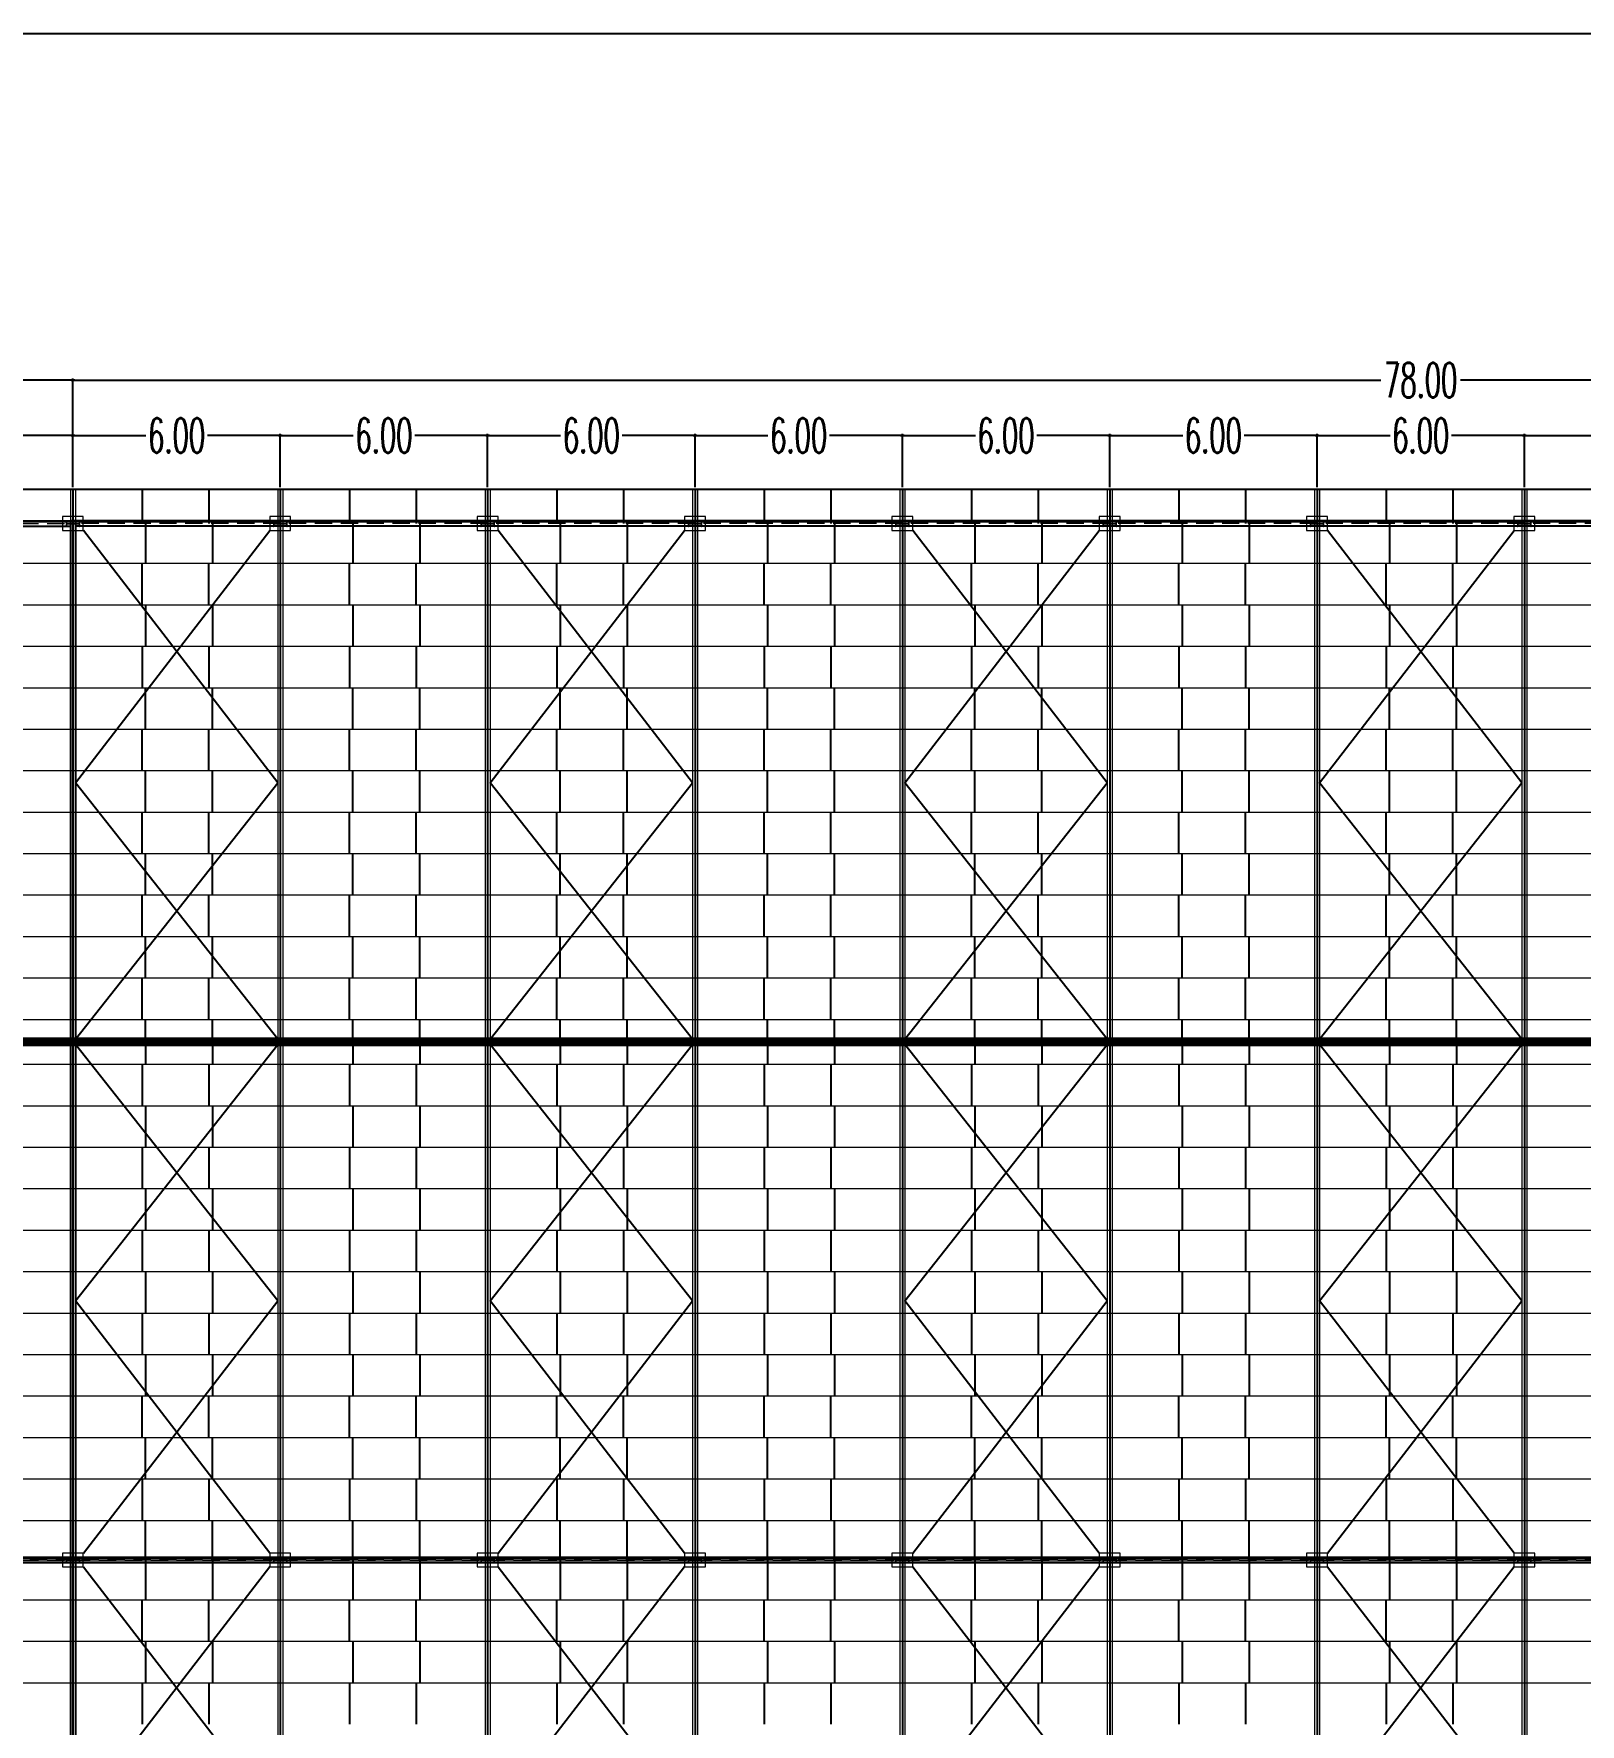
# Model space of a CAD drawing. Header units: millimetres. Extents: x 2175 to 3376, y 1504 to 1740.
# Drawn here: x 2788.46 to 2833.2, y 1632.25 to 1681.17 of the extents above; entities that cross this region are included whole.
import ezdxf

# ---------------------------------------------------------------- set-up
doc = ezdxf.new("R2010")
doc.units = ezdxf.units.MM
doc.linetypes.add('HIDDEN', pattern=[0.375, 0.25, -0.125])
for name, color, linetype in [('Atap', 3, 'Continuous'), ('GR', 7, 'Continuous'), ('KOP TEKS', 1, 'Continuous')]:
    doc.layers.add(name, color=color, linetype=linetype)
for name, color, linetype, lineweight in [('GRS-TIPIS', 253, 'Continuous', 9), ('HAT', 8, 'Continuous', 9), ('Pondasi', 6, 'Continuous', 9)]:
    doc.layers.add(name, color=color, linetype=linetype, lineweight=lineweight)
doc.styles.add('-DIM2', font='simplex.shx', dxfattribs={"width": 0.55})
doc.dimstyles.new('DENAH KANTOR', dxfattribs={"dimtxt": 1, "dimasz": 0.05, "dimexe": 0.05, "dimexo": 0.05, "dimgap": 0.05, "dimtad": 0, "dimtih": 1, "dimtoh": 1, "dimzin": 0, "dimdsep": 46, "dimtxsty": '-DIM2', "dimblk": 'ARCHTICK', "dimcen": 0.3, "dimdle": 0.05, "dimclrd": 1, "dimclre": 1, "dimclrt": 7, "dimadec": 0, "dimazin": 0, "dimtfac": 1, "dimtix": 1, "dimtofl": 0, "dimtmove": 0, "dimatfit": 3, "dimldrblk": 'ARCHTICK', "dimfxl": 1, "dimtolj": 1, "dimtzin": 0, "dimarcsym": 0})

# ---------------------------------------------------------------- blocks, each defined once
blk = doc.blocks.new('_ArchTick')
at = {"color": 0, "linetype": 'ByBlock', "const_width": 0.15}
blk.add_lwpolyline([(-0.5, -0.5), (0.5, 0.5)], dxfattribs=at)
blk = doc.blocks.new('*D1192')
at = {"layer": 'Defpoints', "color": 0, "linetype": 'Continuous', "transparency": 16777216}
for p in [(2789.59, 1671.146), (2753.59, 1669.546), (2789.59, 1669.546)]:
    blk.add_point(p, dxfattribs=at)
at = {"layer": 'GR', "color": 1, "linetype": 'Continuous', "lineweight": -2, "transparency": 16777216}
for p, q in [((2753.54, 1671.146), (2770.44, 1671.146)), ((2753.59, 1669.596), (2753.59, 1671.196)), ((2789.64, 1671.146), (2772.74, 1671.146)), ((2789.59, 1669.596), (2789.59, 1671.196))]:
    blk.add_line(p, q, dxfattribs=at)
at = {"layer": 'GR', "color": 1, "linetype": 'Continuous', "lineweight": -2, "transparency": 16777216, "xscale": 0.05, "yscale": 0.05, "zscale": 0.05, "rotation": 180}
blk.add_blockref('_ArchTick', (2753.59, 1671.146), dxfattribs=at)
at = {"layer": 'GR', "color": 1, "linetype": 'Continuous', "lineweight": -2, "transparency": 16777216, "xscale": 0.05, "yscale": 0.05, "zscale": 0.05}
blk.add_blockref('_ArchTick', (2789.59, 1671.146), dxfattribs=at)
at = {"layer": 'GR', "color": 7, "linetype": 'Continuous', "transparency": 16777216, "insert": (2771.59, 1671.146), "char_height": 1, "attachment_point": 5, "style": '-DIM2'}
blk.add_mtext('\\A1;36.00', dxfattribs=at)
blk = doc.blocks.new('*D1193')
at = {"layer": 'Defpoints', "color": 0, "linetype": 'Continuous', "transparency": 16777216}
for p in [(2867.59, 1671.146), (2789.59, 1669.546), (2867.59, 1669.546)]:
    blk.add_point(p, dxfattribs=at)
at = {"layer": 'GR', "color": 1, "linetype": 'Continuous', "lineweight": -2, "transparency": 16777216}
for p, q in [((2789.54, 1671.146), (2827.44, 1671.146)), ((2789.59, 1669.596), (2789.59, 1671.196)), ((2867.64, 1671.146), (2829.74, 1671.146)), ((2867.59, 1669.596), (2867.59, 1671.196))]:
    blk.add_line(p, q, dxfattribs=at)
at = {"layer": 'GR', "color": 1, "linetype": 'Continuous', "lineweight": -2, "transparency": 16777216, "xscale": 0.05, "yscale": 0.05, "zscale": 0.05, "rotation": 180}
blk.add_blockref('_ArchTick', (2789.59, 1671.146), dxfattribs=at)
at = {"layer": 'GR', "color": 1, "linetype": 'Continuous', "lineweight": -2, "transparency": 16777216, "xscale": 0.05, "yscale": 0.05, "zscale": 0.05}
blk.add_blockref('_ArchTick', (2867.59, 1671.146), dxfattribs=at)
at = {"layer": 'GR', "color": 7, "linetype": 'Continuous', "transparency": 16777216, "insert": (2828.59, 1671.146), "char_height": 1, "attachment_point": 5, "style": '-DIM2'}
blk.add_mtext('\\A1;78.00', dxfattribs=at)
blk = doc.blocks.new('WF300')
at = {"layer": 'Pondasi'}
for p, q in [((4219.418, -131.977), (4219.418, -132.102)), ((4219.418, -132.034), (4219.698, -132.034)), ((4219.418, -132.044), (4219.698, -132.044)), ((4219.558, -132.044), (4219.558, -132.034)), ((4219.698, -132.102), (4219.698, -131.977)), ((4219.408, -132.102), (4219.418, -132.102)), ((4219.698, -132.102), (4219.708, -132.102))]:
    blk.add_line(p, q, dxfattribs=at)
blk.add_lwpolyline([(4219.783, -132.189), (4219.783, -131.889), (4219.333, -131.889), (4219.333, -132.189)], close=True, dxfattribs=at)
for points in [[(4219.418, -131.977), (4219.408, -131.977), (4219.408, -132.102)], [(4219.708, -132.102), (4219.708, -131.977), (4219.698, -131.977)]]:
    blk.add_lwpolyline(points, dxfattribs=at)
blk = doc.blocks.new('*D1224')
at = {"layer": 'Defpoints', "color": 0, "linetype": 'Continuous', "transparency": 16777216}
for p in [(2795.59, 1669.546), (2795.59, 1667.996), (2801.59, 1667.996)]:
    blk.add_point(p, dxfattribs=at)
at = {"layer": 'GR', "color": 1, "linetype": 'Continuous', "lineweight": -2, "transparency": 16777216}
for p, q in [((2795.54, 1669.546), (2797.702, 1669.546)), ((2795.59, 1668.046), (2795.59, 1669.596)), ((2801.64, 1669.546), (2799.478, 1669.546)), ((2801.59, 1668.046), (2801.59, 1669.596))]:
    blk.add_line(p, q, dxfattribs=at)
at = {"layer": 'GR', "color": 1, "linetype": 'Continuous', "lineweight": -2, "transparency": 16777216, "xscale": 0.05, "yscale": 0.05, "zscale": 0.05, "rotation": 180}
blk.add_blockref('_ArchTick', (2795.59, 1669.546), dxfattribs=at)
at = {"layer": 'GR', "color": 1, "linetype": 'Continuous', "lineweight": -2, "transparency": 16777216, "xscale": 0.05, "yscale": 0.05, "zscale": 0.05}
blk.add_blockref('_ArchTick', (2801.59, 1669.546), dxfattribs=at)
at = {"layer": 'GR', "color": 7, "linetype": 'Continuous', "transparency": 16777216, "insert": (2798.59, 1669.546), "char_height": 1, "attachment_point": 5, "style": '-DIM2'}
blk.add_mtext('\\A1;6.00', dxfattribs=at)
blk = doc.blocks.new('*D1225')
at = {"layer": 'Defpoints', "color": 0, "linetype": 'Continuous', "transparency": 16777216}
for p in [(2795.59, 1669.546), (2789.59, 1667.996), (2795.59, 1667.996)]:
    blk.add_point(p, dxfattribs=at)
at = {"layer": 'GR', "color": 1, "linetype": 'Continuous', "lineweight": -2, "transparency": 16777216}
for p, q in [((2789.54, 1669.546), (2791.702, 1669.546)), ((2789.59, 1668.046), (2789.59, 1669.596)), ((2795.64, 1669.546), (2793.478, 1669.546)), ((2795.59, 1668.046), (2795.59, 1669.596))]:
    blk.add_line(p, q, dxfattribs=at)
at = {"layer": 'GR', "color": 1, "linetype": 'Continuous', "lineweight": -2, "transparency": 16777216, "xscale": 0.05, "yscale": 0.05, "zscale": 0.05, "rotation": 180}
blk.add_blockref('_ArchTick', (2789.59, 1669.546), dxfattribs=at)
at = {"layer": 'GR', "color": 1, "linetype": 'Continuous', "lineweight": -2, "transparency": 16777216, "xscale": 0.05, "yscale": 0.05, "zscale": 0.05}
blk.add_blockref('_ArchTick', (2795.59, 1669.546), dxfattribs=at)
at = {"layer": 'GR', "color": 7, "linetype": 'Continuous', "transparency": 16777216, "insert": (2792.59, 1669.546), "char_height": 1, "attachment_point": 5, "style": '-DIM2'}
blk.add_mtext('\\A1;6.00', dxfattribs=at)
blk = doc.blocks.new('*D1227')
at = {"layer": 'Defpoints', "color": 0, "linetype": 'Continuous', "transparency": 16777216}
for p in [(2783.59, 1669.546), (2783.59, 1667.996), (2789.59, 1667.996)]:
    blk.add_point(p, dxfattribs=at)
at = {"layer": 'GR', "color": 1, "linetype": 'Continuous', "lineweight": -2, "transparency": 16777216}
for p, q in [((2783.54, 1669.546), (2785.702, 1669.546)), ((2783.59, 1668.046), (2783.59, 1669.596)), ((2789.64, 1669.546), (2787.478, 1669.546)), ((2789.59, 1668.046), (2789.59, 1669.596))]:
    blk.add_line(p, q, dxfattribs=at)
at = {"layer": 'GR', "color": 1, "linetype": 'Continuous', "lineweight": -2, "transparency": 16777216, "xscale": 0.05, "yscale": 0.05, "zscale": 0.05, "rotation": 180}
blk.add_blockref('_ArchTick', (2783.59, 1669.546), dxfattribs=at)
at = {"layer": 'GR', "color": 1, "linetype": 'Continuous', "lineweight": -2, "transparency": 16777216, "xscale": 0.05, "yscale": 0.05, "zscale": 0.05}
blk.add_blockref('_ArchTick', (2789.59, 1669.546), dxfattribs=at)
at = {"layer": 'GR', "color": 7, "linetype": 'Continuous', "transparency": 16777216, "insert": (2786.59, 1669.546), "char_height": 1, "attachment_point": 5, "style": '-DIM2'}
blk.add_mtext('\\A1;6.00', dxfattribs=at)
blk = doc.blocks.new('*D1230')
at = {"layer": 'Defpoints', "color": 0, "linetype": 'Continuous', "transparency": 16777216}
for p in [(2831.59, 1669.546), (2825.59, 1667.996), (2831.59, 1667.996)]:
    blk.add_point(p, dxfattribs=at)
at = {"layer": 'GR', "color": 1, "linetype": 'Continuous', "lineweight": -2, "transparency": 16777216}
for p, q in [((2825.54, 1669.546), (2827.702, 1669.546)), ((2825.59, 1668.046), (2825.59, 1669.596)), ((2831.64, 1669.546), (2829.478, 1669.546)), ((2831.59, 1668.046), (2831.59, 1669.596))]:
    blk.add_line(p, q, dxfattribs=at)
at = {"layer": 'GR', "color": 1, "linetype": 'Continuous', "lineweight": -2, "transparency": 16777216, "xscale": 0.05, "yscale": 0.05, "zscale": 0.05, "rotation": 180}
blk.add_blockref('_ArchTick', (2825.59, 1669.546), dxfattribs=at)
at = {"layer": 'GR', "color": 1, "linetype": 'Continuous', "lineweight": -2, "transparency": 16777216, "xscale": 0.05, "yscale": 0.05, "zscale": 0.05}
blk.add_blockref('_ArchTick', (2831.59, 1669.546), dxfattribs=at)
at = {"layer": 'GR', "color": 7, "linetype": 'Continuous', "transparency": 16777216, "insert": (2828.59, 1669.546), "char_height": 1, "attachment_point": 5, "style": '-DIM2'}
blk.add_mtext('\\A1;6.00', dxfattribs=at)
blk = doc.blocks.new('*D1231')
at = {"layer": 'Defpoints', "color": 0, "linetype": 'Continuous', "transparency": 16777216}
for p in [(2831.59, 1669.546), (2831.59, 1667.996), (2837.59, 1667.996)]:
    blk.add_point(p, dxfattribs=at)
at = {"layer": 'GR', "color": 1, "linetype": 'Continuous', "lineweight": -2, "transparency": 16777216}
for p, q in [((2831.54, 1669.546), (2833.702, 1669.546)), ((2831.59, 1668.046), (2831.59, 1669.596)), ((2837.64, 1669.546), (2835.478, 1669.546)), ((2837.59, 1668.046), (2837.59, 1669.596))]:
    blk.add_line(p, q, dxfattribs=at)
at = {"layer": 'GR', "color": 1, "linetype": 'Continuous', "lineweight": -2, "transparency": 16777216, "xscale": 0.05, "yscale": 0.05, "zscale": 0.05, "rotation": 180}
blk.add_blockref('_ArchTick', (2831.59, 1669.546), dxfattribs=at)
at = {"layer": 'GR', "color": 1, "linetype": 'Continuous', "lineweight": -2, "transparency": 16777216, "xscale": 0.05, "yscale": 0.05, "zscale": 0.05}
blk.add_blockref('_ArchTick', (2837.59, 1669.546), dxfattribs=at)
at = {"layer": 'GR', "color": 7, "linetype": 'Continuous', "transparency": 16777216, "insert": (2834.59, 1669.546), "char_height": 1, "attachment_point": 5, "style": '-DIM2'}
blk.add_mtext('\\A1;6.00', dxfattribs=at)
blk = doc.blocks.new('*D1232')
at = {"layer": 'Defpoints', "color": 0, "linetype": 'Continuous', "transparency": 16777216}
for p in [(2807.59, 1669.546), (2801.59, 1667.996), (2807.59, 1667.996)]:
    blk.add_point(p, dxfattribs=at)
at = {"layer": 'GR', "color": 1, "linetype": 'Continuous', "lineweight": -2, "transparency": 16777216}
for p, q in [((2801.54, 1669.546), (2803.702, 1669.546)), ((2801.59, 1668.046), (2801.59, 1669.596)), ((2807.64, 1669.546), (2805.478, 1669.546)), ((2807.59, 1668.046), (2807.59, 1669.596))]:
    blk.add_line(p, q, dxfattribs=at)
at = {"layer": 'GR', "color": 1, "linetype": 'Continuous', "lineweight": -2, "transparency": 16777216, "xscale": 0.05, "yscale": 0.05, "zscale": 0.05, "rotation": 180}
blk.add_blockref('_ArchTick', (2801.59, 1669.546), dxfattribs=at)
at = {"layer": 'GR', "color": 1, "linetype": 'Continuous', "lineweight": -2, "transparency": 16777216, "xscale": 0.05, "yscale": 0.05, "zscale": 0.05}
blk.add_blockref('_ArchTick', (2807.59, 1669.546), dxfattribs=at)
at = {"layer": 'GR', "color": 7, "linetype": 'Continuous', "transparency": 16777216, "insert": (2804.59, 1669.546), "char_height": 1, "attachment_point": 5, "style": '-DIM2'}
blk.add_mtext('\\A1;6.00', dxfattribs=at)
blk = doc.blocks.new('*D1233')
at = {"layer": 'Defpoints', "color": 0, "linetype": 'Continuous', "transparency": 16777216}
for p in [(2807.59, 1669.546), (2807.59, 1667.996), (2813.59, 1667.996)]:
    blk.add_point(p, dxfattribs=at)
at = {"layer": 'GR', "color": 1, "linetype": 'Continuous', "lineweight": -2, "transparency": 16777216}
for p, q in [((2807.54, 1669.546), (2809.702, 1669.546)), ((2807.59, 1668.046), (2807.59, 1669.596)), ((2813.64, 1669.546), (2811.478, 1669.546)), ((2813.59, 1668.046), (2813.59, 1669.596))]:
    blk.add_line(p, q, dxfattribs=at)
at = {"layer": 'GR', "color": 1, "linetype": 'Continuous', "lineweight": -2, "transparency": 16777216, "xscale": 0.05, "yscale": 0.05, "zscale": 0.05, "rotation": 180}
blk.add_blockref('_ArchTick', (2807.59, 1669.546), dxfattribs=at)
at = {"layer": 'GR', "color": 1, "linetype": 'Continuous', "lineweight": -2, "transparency": 16777216, "xscale": 0.05, "yscale": 0.05, "zscale": 0.05}
blk.add_blockref('_ArchTick', (2813.59, 1669.546), dxfattribs=at)
at = {"layer": 'GR', "color": 7, "linetype": 'Continuous', "transparency": 16777216, "insert": (2810.59, 1669.546), "char_height": 1, "attachment_point": 5, "style": '-DIM2'}
blk.add_mtext('\\A1;6.00', dxfattribs=at)
blk = doc.blocks.new('*D1234')
at = {"layer": 'Defpoints', "color": 0, "linetype": 'Continuous', "transparency": 16777216}
for p in [(2819.59, 1669.546), (2819.59, 1667.996), (2825.59, 1667.996)]:
    blk.add_point(p, dxfattribs=at)
at = {"layer": 'GR', "color": 1, "linetype": 'Continuous', "lineweight": -2, "transparency": 16777216}
for p, q in [((2819.54, 1669.546), (2821.702, 1669.546)), ((2819.59, 1668.046), (2819.59, 1669.596)), ((2825.64, 1669.546), (2823.478, 1669.546)), ((2825.59, 1668.046), (2825.59, 1669.596))]:
    blk.add_line(p, q, dxfattribs=at)
at = {"layer": 'GR', "color": 1, "linetype": 'Continuous', "lineweight": -2, "transparency": 16777216, "xscale": 0.05, "yscale": 0.05, "zscale": 0.05, "rotation": 180}
blk.add_blockref('_ArchTick', (2819.59, 1669.546), dxfattribs=at)
at = {"layer": 'GR', "color": 1, "linetype": 'Continuous', "lineweight": -2, "transparency": 16777216, "xscale": 0.05, "yscale": 0.05, "zscale": 0.05}
blk.add_blockref('_ArchTick', (2825.59, 1669.546), dxfattribs=at)
at = {"layer": 'GR', "color": 7, "linetype": 'Continuous', "transparency": 16777216, "insert": (2822.59, 1669.546), "char_height": 1, "attachment_point": 5, "style": '-DIM2'}
blk.add_mtext('\\A1;6.00', dxfattribs=at)
blk = doc.blocks.new('*D1235')
at = {"layer": 'Defpoints', "color": 0, "linetype": 'Continuous', "transparency": 16777216}
for p in [(2819.59, 1669.546), (2813.59, 1667.996), (2819.59, 1667.996)]:
    blk.add_point(p, dxfattribs=at)
at = {"layer": 'GR', "color": 1, "linetype": 'Continuous', "lineweight": -2, "transparency": 16777216}
for p, q in [((2813.54, 1669.546), (2815.702, 1669.546)), ((2813.59, 1668.046), (2813.59, 1669.596)), ((2819.64, 1669.546), (2817.478, 1669.546)), ((2819.59, 1668.046), (2819.59, 1669.596))]:
    blk.add_line(p, q, dxfattribs=at)
at = {"layer": 'GR', "color": 1, "linetype": 'Continuous', "lineweight": -2, "transparency": 16777216, "xscale": 0.05, "yscale": 0.05, "zscale": 0.05, "rotation": 180}
blk.add_blockref('_ArchTick', (2813.59, 1669.546), dxfattribs=at)
at = {"layer": 'GR', "color": 1, "linetype": 'Continuous', "lineweight": -2, "transparency": 16777216, "xscale": 0.05, "yscale": 0.05, "zscale": 0.05}
blk.add_blockref('_ArchTick', (2819.59, 1669.546), dxfattribs=at)
at = {"layer": 'GR', "color": 7, "linetype": 'Continuous', "transparency": 16777216, "insert": (2816.59, 1669.546), "char_height": 1, "attachment_point": 5, "style": '-DIM2'}
blk.add_mtext('\\A1;6.00', dxfattribs=at)

msp = doc.modelspace()

# ---------------------------------------------------------------- linework, layer by layer
at = {"color": 1}
for p, q in [((2789.59, 1667.996), (2789.59, 1605.996)), ((2791.59, 1667.996), (2791.59, 1666.996)), ((2793.523, 1667.996), (2793.523, 1666.996)), ((2795.59, 1667.996), (2795.59, 1605.996)), ((2797.59, 1667.996), (2797.59, 1666.996)), ((2799.523, 1667.996), (2799.523, 1666.996)), ((2801.59, 1667.996), (2801.59, 1605.996)), ((2803.59, 1667.996), (2803.59, 1666.996)), ((2805.523, 1667.996), (2805.523, 1666.996)), ((2807.59, 1667.996), (2807.59, 1605.996)), ((2809.59, 1667.996), (2809.59, 1666.996)), ((2811.523, 1667.996), (2811.523, 1666.996)), ((2813.59, 1667.996), (2813.59, 1605.996)), ((2815.59, 1667.996), (2815.59, 1666.996)), ((2817.523, 1667.996), (2817.523, 1666.996)), ((2819.59, 1667.996), (2819.59, 1605.996)), ((2821.59, 1667.996), (2821.59, 1666.996)), ((2823.523, 1667.996), (2823.523, 1666.996)), ((2825.59, 1667.996), (2825.59, 1605.996)), ((2827.59, 1667.996), (2827.59, 1666.996)), ((2829.523, 1667.996), (2829.523, 1666.996)), ((2831.59, 1667.996), (2831.59, 1605.996)), ((2791.69, 1666.996), (2791.69, 1665.846)), ((2793.623, 1666.996), (2793.623, 1665.846)), ((2797.69, 1666.996), (2797.69, 1665.846)), ((2799.623, 1666.996), (2799.623, 1665.846)), ((2803.69, 1666.996), (2803.69, 1665.846)), ((2805.623, 1666.996), (2805.623, 1665.846)), ((2809.69, 1666.996), (2809.69, 1665.846)), ((2811.623, 1666.996), (2811.623, 1665.846)), ((2815.69, 1666.996), (2815.69, 1665.846)), ((2817.623, 1666.996), (2817.623, 1665.846)), ((2821.69, 1666.996), (2821.69, 1665.846)), ((2823.623, 1666.996), (2823.623, 1665.846)), ((2827.69, 1666.996), (2827.69, 1665.846)), ((2829.623, 1666.996), (2829.623, 1665.846)), ((2791.59, 1664.646), (2791.59, 1665.846)), ((2793.523, 1664.646), (2793.523, 1665.846)), ((2797.59, 1664.646), (2797.59, 1665.846)), ((2799.523, 1664.646), (2799.523, 1665.846)), ((2803.59, 1664.646), (2803.59, 1665.846)), ((2805.523, 1664.646), (2805.523, 1665.846)), ((2809.59, 1664.646), (2809.59, 1665.846)), ((2811.523, 1664.646), (2811.523, 1665.846)), ((2815.59, 1664.646), (2815.59, 1665.846)), ((2817.523, 1664.646), (2817.523, 1665.846)), ((2821.59, 1664.646), (2821.59, 1665.846)), ((2823.523, 1664.646), (2823.523, 1665.846)), ((2827.59, 1664.646), (2827.59, 1665.846)), ((2829.523, 1664.646), (2829.523, 1665.846)), ((2791.69, 1664.646), (2791.69, 1663.446)), ((2793.623, 1664.646), (2793.623, 1663.446)), ((2797.69, 1664.646), (2797.69, 1663.446)), ((2799.623, 1664.646), (2799.623, 1663.446)), ((2803.69, 1664.646), (2803.69, 1663.446)), ((2805.623, 1664.646), (2805.623, 1663.446)), ((2809.69, 1664.646), (2809.69, 1663.446)), ((2811.623, 1664.646), (2811.623, 1663.446)), ((2815.69, 1664.646), (2815.69, 1663.446)), ((2817.623, 1664.646), (2817.623, 1663.446)), ((2821.69, 1664.646), (2821.69, 1663.446)), ((2823.623, 1664.646), (2823.623, 1663.446)), ((2827.69, 1664.646), (2827.69, 1663.446)), ((2829.623, 1664.646), (2829.623, 1663.446)), ((2791.59, 1663.446), (2791.59, 1662.246)), ((2793.523, 1663.446), (2793.523, 1662.246)), ((2797.59, 1663.446), (2797.59, 1662.246)), ((2799.523, 1663.446), (2799.523, 1662.246)), ((2803.59, 1663.446), (2803.59, 1662.246)), ((2805.523, 1663.446), (2805.523, 1662.246)), ((2809.59, 1663.446), (2809.59, 1662.246)), ((2811.523, 1663.446), (2811.523, 1662.246)), ((2815.59, 1663.446), (2815.59, 1662.246)), ((2817.523, 1663.446), (2817.523, 1662.246)), ((2821.59, 1663.446), (2821.59, 1662.246)), ((2823.523, 1663.446), (2823.523, 1662.246)), ((2827.59, 1663.446), (2827.59, 1662.246)), ((2829.523, 1663.446), (2829.523, 1662.246)), ((2791.69, 1661.046), (2791.69, 1662.246)), ((2793.623, 1661.046), (2793.623, 1662.246)), ((2797.69, 1661.046), (2797.69, 1662.246)), ((2799.623, 1661.046), (2799.623, 1662.246)), ((2803.69, 1661.046), (2803.69, 1662.246)), ((2805.623, 1661.046), (2805.623, 1662.246)), ((2809.69, 1661.046), (2809.69, 1662.246)), ((2811.623, 1661.046), (2811.623, 1662.246)), ((2815.69, 1661.046), (2815.69, 1662.246)), ((2817.623, 1661.046), (2817.623, 1662.246)), ((2821.69, 1661.046), (2821.69, 1662.246)), ((2823.623, 1661.046), (2823.623, 1662.246)), ((2827.69, 1661.046), (2827.69, 1662.246)), ((2829.623, 1661.046), (2829.623, 1662.246)), ((2791.59, 1659.846), (2791.59, 1661.046)), ((2793.523, 1659.846), (2793.523, 1661.046)), ((2797.59, 1659.846), (2797.59, 1661.046)), ((2799.523, 1659.846), (2799.523, 1661.046)), ((2803.59, 1659.846), (2803.59, 1661.046)), ((2805.523, 1659.846), (2805.523, 1661.046)), ((2809.59, 1659.846), (2809.59, 1661.046)), ((2811.523, 1659.846), (2811.523, 1661.046)), ((2815.59, 1659.846), (2815.59, 1661.046)), ((2817.523, 1659.846), (2817.523, 1661.046)), ((2821.59, 1659.846), (2821.59, 1661.046)), ((2823.523, 1659.846), (2823.523, 1661.046)), ((2827.59, 1659.846), (2827.59, 1661.046)), ((2829.523, 1659.846), (2829.523, 1661.046)), ((2791.69, 1658.646), (2791.69, 1659.846)), ((2793.623, 1658.646), (2793.623, 1659.846)), ((2797.69, 1658.646), (2797.69, 1659.846)), ((2799.623, 1658.646), (2799.623, 1659.846)), ((2803.69, 1658.646), (2803.69, 1659.846)), ((2805.623, 1658.646), (2805.623, 1659.846)), ((2809.69, 1658.646), (2809.69, 1659.846)), ((2811.623, 1658.646), (2811.623, 1659.846)), ((2815.69, 1658.646), (2815.69, 1659.846)), ((2817.623, 1658.646), (2817.623, 1659.846)), ((2821.69, 1658.646), (2821.69, 1659.846)), ((2823.623, 1658.646), (2823.623, 1659.846)), ((2827.69, 1658.646), (2827.69, 1659.846)), ((2829.623, 1658.646), (2829.623, 1659.846)), ((2791.59, 1657.446), (2791.59, 1658.646)), ((2793.523, 1657.446), (2793.523, 1658.646)), ((2797.59, 1657.446), (2797.59, 1658.646)), ((2799.523, 1657.446), (2799.523, 1658.646)), ((2803.59, 1657.446), (2803.59, 1658.646)), ((2805.523, 1657.446), (2805.523, 1658.646)), ((2809.59, 1657.446), (2809.59, 1658.646)), ((2811.523, 1657.446), (2811.523, 1658.646)), ((2815.59, 1657.446), (2815.59, 1658.646)), ((2817.523, 1657.446), (2817.523, 1658.646)), ((2821.59, 1657.446), (2821.59, 1658.646)), ((2823.523, 1657.446), (2823.523, 1658.646)), ((2827.59, 1657.446), (2827.59, 1658.646)), ((2829.523, 1657.446), (2829.523, 1658.646)), ((2791.69, 1656.246), (2791.69, 1657.446)), ((2793.623, 1656.246), (2793.623, 1657.446)), ((2797.69, 1656.246), (2797.69, 1657.446)), ((2799.623, 1656.246), (2799.623, 1657.446)), ((2803.69, 1656.246), (2803.69, 1657.446)), ((2805.623, 1656.246), (2805.623, 1657.446)), ((2809.69, 1656.246), (2809.69, 1657.446)), ((2811.623, 1656.246), (2811.623, 1657.446)), ((2815.69, 1656.246), (2815.69, 1657.446)), ((2817.623, 1656.246), (2817.623, 1657.446)), ((2821.69, 1656.246), (2821.69, 1657.446)), ((2823.623, 1656.246), (2823.623, 1657.446)), ((2827.69, 1656.246), (2827.69, 1657.446)), ((2829.623, 1656.246), (2829.623, 1657.446)), ((2791.59, 1655.046), (2791.59, 1656.246)), ((2793.523, 1655.046), (2793.523, 1656.246)), ((2797.59, 1655.046), (2797.59, 1656.246)), ((2799.523, 1655.046), (2799.523, 1656.246)), ((2803.59, 1655.046), (2803.59, 1656.246)), ((2805.523, 1655.046), (2805.523, 1656.246)), ((2809.59, 1655.046), (2809.59, 1656.246)), ((2811.523, 1655.046), (2811.523, 1656.246)), ((2815.59, 1655.046), (2815.59, 1656.246)), ((2817.523, 1655.046), (2817.523, 1656.246)), ((2821.59, 1655.046), (2821.59, 1656.246)), ((2823.523, 1655.046), (2823.523, 1656.246)), ((2827.59, 1655.046), (2827.59, 1656.246)), ((2829.523, 1655.046), (2829.523, 1656.246)), ((2791.69, 1653.846), (2791.69, 1655.046)), ((2793.623, 1653.846), (2793.623, 1655.046)), ((2797.69, 1653.846), (2797.69, 1655.046)), ((2799.623, 1653.846), (2799.623, 1655.046)), ((2803.69, 1653.846), (2803.69, 1655.046)), ((2805.623, 1653.846), (2805.623, 1655.046)), ((2809.69, 1653.846), (2809.69, 1655.046)), ((2811.623, 1653.846), (2811.623, 1655.046)), ((2815.69, 1653.846), (2815.69, 1655.046)), ((2817.623, 1653.846), (2817.623, 1655.046)), ((2821.69, 1653.846), (2821.69, 1655.046)), ((2823.623, 1653.846), (2823.623, 1655.046)), ((2827.69, 1653.846), (2827.69, 1655.046)), ((2829.623, 1653.846), (2829.623, 1655.046)), ((2791.59, 1652.646), (2791.59, 1653.846)), ((2793.523, 1652.646), (2793.523, 1653.846)), ((2797.59, 1652.646), (2797.59, 1653.846)), ((2799.523, 1652.646), (2799.523, 1653.846)), ((2803.59, 1652.646), (2803.59, 1653.846)), ((2805.523, 1652.646), (2805.523, 1653.846)), ((2809.59, 1652.646), (2809.59, 1653.846)), ((2811.523, 1652.646), (2811.523, 1653.846)), ((2815.59, 1652.646), (2815.59, 1653.846)), ((2817.523, 1652.646), (2817.523, 1653.846)), ((2821.59, 1652.646), (2821.59, 1653.846)), ((2823.523, 1652.646), (2823.523, 1653.846)), ((2827.59, 1652.646), (2827.59, 1653.846)), ((2829.523, 1652.646), (2829.523, 1653.846)), ((2791.69, 1651.996), (2791.69, 1652.646)), ((2793.623, 1651.996), (2793.623, 1652.646)), ((2797.69, 1651.996), (2797.69, 1652.646)), ((2799.623, 1651.996), (2799.623, 1652.646)), ((2803.69, 1651.996), (2803.69, 1652.646)), ((2805.623, 1651.996), (2805.623, 1652.646)), ((2809.69, 1651.996), (2809.69, 1652.646)), ((2811.623, 1651.996), (2811.623, 1652.646)), ((2815.69, 1651.996), (2815.69, 1652.646)), ((2817.623, 1651.996), (2817.623, 1652.646)), ((2821.69, 1651.996), (2821.69, 1652.646)), ((2823.623, 1651.996), (2823.623, 1652.646)), ((2827.69, 1651.996), (2827.69, 1652.646)), ((2829.623, 1651.996), (2829.623, 1652.646)), ((2752.59, 1651.996), (2868.59, 1651.996)), ((2791.69, 1651.996), (2791.69, 1651.346)), ((2793.623, 1651.996), (2793.623, 1651.346)), ((2797.69, 1651.996), (2797.69, 1651.346)), ((2799.623, 1651.996), (2799.623, 1651.346)), ((2803.69, 1651.996), (2803.69, 1651.346)), ((2805.623, 1651.996), (2805.623, 1651.346)), ((2809.69, 1651.996), (2809.69, 1651.346)), ((2811.623, 1651.996), (2811.623, 1651.346)), ((2815.69, 1651.996), (2815.69, 1651.346)), ((2817.623, 1651.996), (2817.623, 1651.346)), ((2821.69, 1651.996), (2821.69, 1651.346)), ((2823.623, 1651.996), (2823.623, 1651.346)), ((2827.69, 1651.996), (2827.69, 1651.346)), ((2829.623, 1651.996), (2829.623, 1651.346)), ((2791.59, 1651.346), (2791.59, 1650.146)), ((2793.523, 1651.346), (2793.523, 1650.146)), ((2797.59, 1651.346), (2797.59, 1650.146)), ((2799.523, 1651.346), (2799.523, 1650.146)), ((2803.59, 1651.346), (2803.59, 1650.146)), ((2805.523, 1651.346), (2805.523, 1650.146)), ((2809.59, 1651.346), (2809.59, 1650.146)), ((2811.523, 1651.346), (2811.523, 1650.146)), ((2815.59, 1651.346), (2815.59, 1650.146)), ((2817.523, 1651.346), (2817.523, 1650.146)), ((2821.59, 1651.346), (2821.59, 1650.146)), ((2823.523, 1651.346), (2823.523, 1650.146)), ((2827.59, 1651.346), (2827.59, 1650.146)), ((2829.523, 1651.346), (2829.523, 1650.146)), ((2791.69, 1650.146), (2791.69, 1648.946)), ((2793.623, 1650.146), (2793.623, 1648.946)), ((2797.69, 1650.146), (2797.69, 1648.946)), ((2799.623, 1650.146), (2799.623, 1648.946)), ((2803.69, 1650.146), (2803.69, 1648.946)), ((2805.623, 1650.146), (2805.623, 1648.946)), ((2809.69, 1650.146), (2809.69, 1648.946)), ((2811.623, 1650.146), (2811.623, 1648.946)), ((2815.69, 1650.146), (2815.69, 1648.946)), ((2817.623, 1650.146), (2817.623, 1648.946)), ((2821.69, 1650.146), (2821.69, 1648.946)), ((2823.623, 1650.146), (2823.623, 1648.946)), ((2827.69, 1650.146), (2827.69, 1648.946)), ((2829.623, 1650.146), (2829.623, 1648.946)), ((2791.59, 1648.946), (2791.59, 1647.746)), ((2793.523, 1648.946), (2793.523, 1647.746)), ((2797.59, 1648.946), (2797.59, 1647.746)), ((2799.523, 1648.946), (2799.523, 1647.746)), ((2803.59, 1648.946), (2803.59, 1647.746)), ((2805.523, 1648.946), (2805.523, 1647.746)), ((2809.59, 1648.946), (2809.59, 1647.746)), ((2811.523, 1648.946), (2811.523, 1647.746)), ((2815.59, 1648.946), (2815.59, 1647.746)), ((2817.523, 1648.946), (2817.523, 1647.746)), ((2821.59, 1648.946), (2821.59, 1647.746)), ((2823.523, 1648.946), (2823.523, 1647.746)), ((2827.59, 1648.946), (2827.59, 1647.746)), ((2829.523, 1648.946), (2829.523, 1647.746)), ((2791.69, 1647.746), (2791.69, 1646.546)), ((2793.623, 1647.746), (2793.623, 1646.546)), ((2797.69, 1647.746), (2797.69, 1646.546)), ((2799.623, 1647.746), (2799.623, 1646.546)), ((2803.69, 1647.746), (2803.69, 1646.546)), ((2805.623, 1647.746), (2805.623, 1646.546)), ((2809.69, 1647.746), (2809.69, 1646.546)), ((2811.623, 1647.746), (2811.623, 1646.546)), ((2815.69, 1647.746), (2815.69, 1646.546)), ((2817.623, 1647.746), (2817.623, 1646.546)), ((2821.69, 1647.746), (2821.69, 1646.546)), ((2823.623, 1647.746), (2823.623, 1646.546)), ((2827.69, 1647.746), (2827.69, 1646.546)), ((2829.623, 1647.746), (2829.623, 1646.546)), ((2791.59, 1646.546), (2791.59, 1645.346)), ((2793.523, 1646.546), (2793.523, 1645.346)), ((2797.59, 1646.546), (2797.59, 1645.346)), ((2799.523, 1646.546), (2799.523, 1645.346)), ((2803.59, 1646.546), (2803.59, 1645.346)), ((2805.523, 1646.546), (2805.523, 1645.346)), ((2809.59, 1646.546), (2809.59, 1645.346)), ((2811.523, 1646.546), (2811.523, 1645.346)), ((2815.59, 1646.546), (2815.59, 1645.346)), ((2817.523, 1646.546), (2817.523, 1645.346)), ((2821.59, 1646.546), (2821.59, 1645.346)), ((2823.523, 1646.546), (2823.523, 1645.346)), ((2827.59, 1646.546), (2827.59, 1645.346)), ((2829.523, 1646.546), (2829.523, 1645.346)), ((2791.69, 1645.346), (2791.69, 1644.146)), ((2793.623, 1645.346), (2793.623, 1644.146)), ((2797.69, 1645.346), (2797.69, 1644.146)), ((2799.623, 1645.346), (2799.623, 1644.146)), ((2803.69, 1645.346), (2803.69, 1644.146)), ((2805.623, 1645.346), (2805.623, 1644.146)), ((2809.69, 1645.346), (2809.69, 1644.146)), ((2811.623, 1645.346), (2811.623, 1644.146)), ((2815.69, 1645.346), (2815.69, 1644.146)), ((2817.623, 1645.346), (2817.623, 1644.146)), ((2821.69, 1645.346), (2821.69, 1644.146)), ((2823.623, 1645.346), (2823.623, 1644.146)), ((2827.69, 1645.346), (2827.69, 1644.146)), ((2829.623, 1645.346), (2829.623, 1644.146)), ((2791.59, 1644.146), (2791.59, 1642.946)), ((2793.523, 1644.146), (2793.523, 1642.946)), ((2797.59, 1644.146), (2797.59, 1642.946)), ((2799.523, 1644.146), (2799.523, 1642.946)), ((2803.59, 1644.146), (2803.59, 1642.946)), ((2805.523, 1644.146), (2805.523, 1642.946)), ((2809.59, 1644.146), (2809.59, 1642.946)), ((2811.523, 1644.146), (2811.523, 1642.946)), ((2815.59, 1644.146), (2815.59, 1642.946)), ((2817.523, 1644.146), (2817.523, 1642.946)), ((2821.59, 1644.146), (2821.59, 1642.946)), ((2823.523, 1644.146), (2823.523, 1642.946)), ((2827.59, 1644.146), (2827.59, 1642.946)), ((2829.523, 1644.146), (2829.523, 1642.946)), ((2791.69, 1642.946), (2791.69, 1641.746)), ((2793.623, 1642.946), (2793.623, 1641.746)), ((2797.69, 1642.946), (2797.69, 1641.746)), ((2799.623, 1642.946), (2799.623, 1641.746)), ((2803.69, 1642.946), (2803.69, 1641.746)), ((2805.623, 1642.946), (2805.623, 1641.746)), ((2809.69, 1642.946), (2809.69, 1641.746)), ((2811.623, 1642.946), (2811.623, 1641.746)), ((2815.69, 1642.946), (2815.69, 1641.746)), ((2817.623, 1642.946), (2817.623, 1641.746)), ((2821.69, 1642.946), (2821.69, 1641.746)), ((2823.623, 1642.946), (2823.623, 1641.746)), ((2827.69, 1642.946), (2827.69, 1641.746)), ((2829.623, 1642.946), (2829.623, 1641.746)), ((2791.59, 1640.546), (2791.59, 1641.746)), ((2793.523, 1640.546), (2793.523, 1641.746)), ((2797.59, 1640.546), (2797.59, 1641.746)), ((2799.523, 1640.546), (2799.523, 1641.746)), ((2803.59, 1640.546), (2803.59, 1641.746)), ((2805.523, 1640.546), (2805.523, 1641.746)), ((2809.59, 1640.546), (2809.59, 1641.746)), ((2811.523, 1640.546), (2811.523, 1641.746)), ((2815.59, 1640.546), (2815.59, 1641.746)), ((2817.523, 1640.546), (2817.523, 1641.746)), ((2821.59, 1640.546), (2821.59, 1641.746)), ((2823.523, 1640.546), (2823.523, 1641.746)), ((2827.59, 1640.546), (2827.59, 1641.746)), ((2829.523, 1640.546), (2829.523, 1641.746)), ((2791.69, 1639.346), (2791.69, 1640.546)), ((2793.623, 1639.346), (2793.623, 1640.546)), ((2797.69, 1639.346), (2797.69, 1640.546)), ((2799.623, 1639.346), (2799.623, 1640.546)), ((2803.69, 1639.346), (2803.69, 1640.546)), ((2805.623, 1639.346), (2805.623, 1640.546)), ((2809.69, 1639.346), (2809.69, 1640.546)), ((2811.623, 1639.346), (2811.623, 1640.546)), ((2815.69, 1639.346), (2815.69, 1640.546)), ((2817.623, 1639.346), (2817.623, 1640.546)), ((2821.69, 1639.346), (2821.69, 1640.546)), ((2823.623, 1639.346), (2823.623, 1640.546)), ((2827.69, 1639.346), (2827.69, 1640.546)), ((2829.623, 1639.346), (2829.623, 1640.546)), ((2791.59, 1639.346), (2791.59, 1638.146)), ((2793.523, 1639.346), (2793.523, 1638.146)), ((2797.59, 1639.346), (2797.59, 1638.146)), ((2799.523, 1639.346), (2799.523, 1638.146)), ((2803.59, 1639.346), (2803.59, 1638.146)), ((2805.523, 1639.346), (2805.523, 1638.146)), ((2809.59, 1639.346), (2809.59, 1638.146)), ((2811.523, 1639.346), (2811.523, 1638.146)), ((2815.59, 1639.346), (2815.59, 1638.146)), ((2817.523, 1639.346), (2817.523, 1638.146)), ((2821.59, 1639.346), (2821.59, 1638.146)), ((2823.523, 1639.346), (2823.523, 1638.146)), ((2827.59, 1639.346), (2827.59, 1638.146)), ((2829.523, 1639.346), (2829.523, 1638.146)), ((2791.69, 1636.996), (2791.69, 1638.146)), ((2793.623, 1636.996), (2793.623, 1638.146)), ((2797.69, 1636.996), (2797.69, 1638.146)), ((2799.623, 1636.996), (2799.623, 1638.146)), ((2803.69, 1636.996), (2803.69, 1638.146)), ((2805.623, 1636.996), (2805.623, 1638.146)), ((2809.69, 1636.996), (2809.69, 1638.146)), ((2811.623, 1636.996), (2811.623, 1638.146)), ((2815.69, 1636.996), (2815.69, 1638.146)), ((2817.623, 1636.996), (2817.623, 1638.146)), ((2821.69, 1636.996), (2821.69, 1638.146)), ((2823.623, 1636.996), (2823.623, 1638.146)), ((2827.69, 1636.996), (2827.69, 1638.146)), ((2829.623, 1636.996), (2829.623, 1638.146)), ((2791.69, 1636.996), (2791.69, 1635.846)), ((2793.623, 1636.996), (2793.623, 1635.846)), ((2797.69, 1636.996), (2797.69, 1635.846)), ((2799.623, 1636.996), (2799.623, 1635.846)), ((2803.69, 1636.996), (2803.69, 1635.846)), ((2805.623, 1636.996), (2805.623, 1635.846)), ((2809.69, 1636.996), (2809.69, 1635.846)), ((2811.623, 1636.996), (2811.623, 1635.846)), ((2815.69, 1636.996), (2815.69, 1635.846)), ((2817.623, 1636.996), (2817.623, 1635.846)), ((2821.69, 1636.996), (2821.69, 1635.846)), ((2823.623, 1636.996), (2823.623, 1635.846)), ((2827.69, 1636.996), (2827.69, 1635.846)), ((2829.623, 1636.996), (2829.623, 1635.846)), ((2791.59, 1634.646), (2791.59, 1635.846)), ((2793.523, 1634.646), (2793.523, 1635.846)), ((2797.59, 1634.646), (2797.59, 1635.846)), ((2799.523, 1634.646), (2799.523, 1635.846)), ((2803.59, 1634.646), (2803.59, 1635.846)), ((2805.523, 1634.646), (2805.523, 1635.846)), ((2809.59, 1634.646), (2809.59, 1635.846)), ((2811.523, 1634.646), (2811.523, 1635.846)), ((2815.59, 1634.646), (2815.59, 1635.846)), ((2817.523, 1634.646), (2817.523, 1635.846)), ((2821.59, 1634.646), (2821.59, 1635.846)), ((2823.523, 1634.646), (2823.523, 1635.846)), ((2827.59, 1634.646), (2827.59, 1635.846)), ((2829.523, 1634.646), (2829.523, 1635.846)), ((2791.69, 1634.646), (2791.69, 1633.446)), ((2793.623, 1634.646), (2793.623, 1633.446)), ((2797.69, 1634.646), (2797.69, 1633.446)), ((2799.623, 1634.646), (2799.623, 1633.446)), ((2803.69, 1634.646), (2803.69, 1633.446)), ((2805.623, 1634.646), (2805.623, 1633.446)), ((2809.69, 1634.646), (2809.69, 1633.446)), ((2811.623, 1634.646), (2811.623, 1633.446)), ((2815.69, 1634.646), (2815.69, 1633.446)), ((2817.623, 1634.646), (2817.623, 1633.446)), ((2821.69, 1634.646), (2821.69, 1633.446)), ((2823.623, 1634.646), (2823.623, 1633.446)), ((2827.69, 1634.646), (2827.69, 1633.446)), ((2829.623, 1634.646), (2829.623, 1633.446)), ((2791.59, 1633.446), (2791.59, 1632.246)), ((2793.523, 1633.446), (2793.523, 1632.246)), ((2797.59, 1633.446), (2797.59, 1632.246)), ((2799.523, 1633.446), (2799.523, 1632.246)), ((2803.59, 1633.446), (2803.59, 1632.246)), ((2805.523, 1633.446), (2805.523, 1632.246)), ((2809.59, 1633.446), (2809.59, 1632.246)), ((2811.523, 1633.446), (2811.523, 1632.246)), ((2815.59, 1633.446), (2815.59, 1632.246)), ((2817.523, 1633.446), (2817.523, 1632.246)), ((2821.59, 1633.446), (2821.59, 1632.246)), ((2823.523, 1633.446), (2823.523, 1632.246)), ((2827.59, 1633.446), (2827.59, 1632.246)), ((2829.523, 1633.446), (2829.523, 1632.246))]:
    msp.add_line(p, q, dxfattribs=at)
at = {"layer": 'Atap'}
for points in [[(2752.59, 1636.996), (2752.59, 1667.996), (2868.59, 1667.996), (2868.59, 1637.996), (2874.59, 1637.996), (2874.59, 1605.996), (2752.59, 1605.996), (2752.59, 1636.996)], [(2789.89, 1637.196), (2795.515, 1644.496), (2789.665, 1651.921), (2789.665, 1652.071), (2795.515, 1659.496), (2789.89, 1666.796)], [(2795.29, 1637.196), (2789.665, 1644.496), (2795.515, 1651.921), (2795.515, 1652.071), (2789.665, 1659.496), (2795.29, 1666.796)], [(2801.89, 1637.196), (2807.515, 1644.496), (2801.665, 1651.921), (2801.665, 1652.071), (2807.515, 1659.496), (2801.89, 1666.796)], [(2807.29, 1637.196), (2801.665, 1644.496), (2807.515, 1651.921), (2807.515, 1652.071), (2801.665, 1659.496), (2807.29, 1666.796)], [(2813.89, 1637.196), (2819.515, 1644.496), (2813.665, 1651.921), (2813.665, 1652.071), (2819.515, 1659.496), (2813.89, 1666.796)], [(2819.29, 1637.196), (2813.665, 1644.496), (2819.515, 1651.921), (2819.515, 1652.071), (2813.665, 1659.496), (2819.29, 1666.796)], [(2825.89, 1637.196), (2831.515, 1644.496), (2825.665, 1651.921), (2825.665, 1652.071), (2831.515, 1659.496), (2825.89, 1666.796)], [(2831.29, 1637.196), (2825.665, 1644.496), (2831.515, 1651.921), (2831.515, 1652.071), (2825.665, 1659.496), (2831.29, 1666.796)], [(2789.89, 1636.796), (2795.515, 1629.496), (2789.665, 1622.071), (2789.665, 1621.921), (2795.515, 1614.496), (2789.89, 1607.196)], [(2795.29, 1636.796), (2789.665, 1629.496), (2795.515, 1622.071), (2795.515, 1621.921), (2789.665, 1614.496), (2795.29, 1607.196)], [(2801.89, 1636.796), (2807.515, 1629.496), (2801.665, 1622.071), (2801.665, 1621.921), (2807.515, 1614.496), (2801.89, 1607.196)], [(2807.29, 1636.796), (2801.665, 1629.496), (2807.515, 1622.071), (2807.515, 1621.921), (2801.665, 1614.496), (2807.29, 1607.196)], [(2813.89, 1636.796), (2819.515, 1629.496), (2813.665, 1622.071), (2813.665, 1621.921), (2819.515, 1614.496), (2813.89, 1607.196)], [(2819.29, 1636.796), (2813.665, 1629.496), (2819.515, 1622.071), (2819.515, 1621.921), (2813.665, 1614.496), (2819.29, 1607.196)], [(2825.89, 1636.796), (2831.515, 1629.496), (2825.665, 1622.071), (2825.665, 1621.921), (2831.515, 1614.496), (2825.89, 1607.196)], [(2831.29, 1636.796), (2825.665, 1629.496), (2831.515, 1622.071), (2831.515, 1621.921), (2825.665, 1614.496), (2831.29, 1607.196)]]:
    msp.add_lwpolyline(points, dxfattribs=at)
at = {"layer": 'GR', "color": 0, "lineweight": 0}
for p, q in [((2789.515, 1667.996), (2789.515, 1605.996)), ((2789.665, 1667.996), (2789.665, 1605.996)), ((2795.515, 1667.996), (2795.515, 1605.996)), ((2795.665, 1667.996), (2795.665, 1605.996)), ((2801.515, 1667.996), (2801.515, 1605.996)), ((2801.665, 1667.996), (2801.665, 1605.996)), ((2807.515, 1667.996), (2807.515, 1605.996)), ((2807.665, 1667.996), (2807.665, 1605.996)), ((2813.515, 1667.996), (2813.515, 1605.996)), ((2813.665, 1667.996), (2813.665, 1605.996)), ((2819.515, 1667.996), (2819.515, 1605.996)), ((2819.665, 1667.996), (2819.665, 1605.996)), ((2825.515, 1667.996), (2825.515, 1605.996)), ((2825.665, 1667.996), (2825.665, 1605.996)), ((2831.515, 1667.996), (2831.515, 1605.996)), ((2831.665, 1667.996), (2831.665, 1605.996))]:
    msp.add_line(p, q, dxfattribs=at)
at = {"layer": 'GR', "lineweight": 50}
for p, q in [((2752.59, 1652.071), (2868.59, 1652.071)), ((2752.59, 1651.921), (2868.59, 1651.921))]:
    msp.add_line(p, q, dxfattribs=at)
at = {"layer": 'GR', "color": 144, "true_color": 0x00629d}
for points in [[(2753.515, 1667.071), (2789.665, 1667.071), (2789.665, 1636.921), (2753.515, 1636.921)], [(2753.665, 1666.921), (2789.515, 1666.921), (2789.515, 1637.071), (2753.665, 1637.071)], [(2789.515, 1667.071), (2789.515, 1636.921), (2867.665, 1636.921), (2867.665, 1667.071)], [(2789.665, 1666.921), (2789.665, 1637.071), (2867.515, 1637.071), (2867.515, 1666.921)], [(2753.515, 1637.071), (2789.665, 1637.071), (2789.665, 1606.921), (2753.515, 1606.921)], [(2789.515, 1637.071), (2789.515, 1606.921), (2873.665, 1606.921), (2873.665, 1637.071)], [(2753.665, 1636.921), (2789.515, 1636.921), (2789.515, 1607.071), (2753.665, 1607.071)], [(2789.665, 1636.921), (2789.665, 1607.071), (2873.515, 1607.071), (2873.515, 1636.921)]]:
    msp.add_lwpolyline(points, close=True, dxfattribs=at)
at = {"layer": 'GRS-TIPIS', "linetype": 'HIDDEN', "ltscale": 2}
for points in [[(2753.59, 1666.996), (2789.59, 1666.996), (2789.59, 1636.996), (2753.59, 1636.996)], [(2789.59, 1666.996), (2789.59, 1636.996), (2867.59, 1636.996), (2867.59, 1666.996)], [(2753.59, 1636.996), (2789.59, 1636.996), (2789.59, 1606.996), (2753.59, 1606.996)], [(2789.59, 1636.996), (2789.59, 1606.996), (2873.59, 1606.996), (2873.59, 1636.996)]]:
    msp.add_lwpolyline(points, close=True, dxfattribs=at)
at = {"layer": 'HAT'}
for p, q in [((2752.59, 1667.046), (2868.59, 1667.046)), ((2752.59, 1665.846), (2868.59, 1665.846)), ((2752.59, 1664.646), (2868.59, 1664.646)), ((2752.59, 1663.446), (2868.59, 1663.446)), ((2752.59, 1662.246), (2868.59, 1662.246)), ((2752.59, 1661.046), (2868.59, 1661.046)), ((2752.59, 1659.846), (2868.59, 1659.846)), ((2752.59, 1658.646), (2868.59, 1658.646)), ((2752.59, 1657.446), (2868.59, 1657.446)), ((2752.59, 1656.246), (2868.59, 1656.246)), ((2752.59, 1655.046), (2868.59, 1655.046)), ((2752.59, 1653.846), (2868.59, 1653.846)), ((2752.59, 1652.646), (2868.59, 1652.646)), ((2752.59, 1651.346), (2868.59, 1651.346)), ((2752.59, 1650.146), (2868.59, 1650.146)), ((2752.59, 1648.946), (2868.59, 1648.946)), ((2752.59, 1647.746), (2868.59, 1647.746)), ((2752.59, 1646.546), (2868.59, 1646.546)), ((2752.59, 1645.346), (2868.59, 1645.346)), ((2752.59, 1644.146), (2868.59, 1644.146)), ((2752.59, 1642.946), (2868.59, 1642.946)), ((2752.59, 1641.746), (2868.59, 1641.746)), ((2752.59, 1640.546), (2868.59, 1640.546)), ((2752.59, 1639.346), (2868.59, 1639.346)), ((2752.59, 1638.146), (2868.59, 1638.146)), ((2752.59, 1637.046), (2874.59, 1637.046)), ((2752.59, 1635.846), (2874.59, 1635.846)), ((2752.59, 1634.646), (2874.59, 1634.646)), ((2752.59, 1633.446), (2874.59, 1633.446))]:
    msp.add_line(p, q, dxfattribs=at)
at = {"layer": 'KOP TEKS', "color": 2}
msp.add_lwpolyline([(2882.371, 1583.985), (2882.371, 1681.172), (2744.921, 1681.172), (2744.921, 1583.985)], close=True, dxfattribs=at)

# ---------------------------------------------------------------- block references
at = {"layer": 'HAT', "xscale": 1.333333333319186, "yscale": 1.333333333319186, "zscale": 1.333333333319186, "rotation": 359.9999999260696}
for p in [(-2836.488, 1843.048), (-2830.488, 1843.048), (-2824.488, 1843.048), (-2818.488, 1843.048), (-2812.488, 1843.048), (-2806.488, 1843.048), (-2800.488, 1843.048), (-2794.488, 1843.048), (-2836.488, 1813.048), (-2830.488, 1813.048), (-2824.488, 1813.048), (-2818.488, 1813.048), (-2812.488, 1813.048), (-2806.488, 1813.048), (-2800.488, 1813.048), (-2794.488, 1813.048)]:
    msp.add_blockref('WF300', p, dxfattribs=at)

# ---------------------------------------------------------------- dimensions: what is measured, and where the dimension line sits
at = {"layer": 'GR', "linetype": 'Continuous'}
for base, p1, p2, picture, middle in [((2789.59, 1671.146), (2753.59, 1669.546), (2789.59, 1669.546), '*D1192', (2771.59, 1671.146)), ((2867.59, 1671.146), (2789.59, 1669.546), (2867.59, 1669.546), '*D1193', (2828.59, 1671.146)), ((2795.59, 1669.546), (2789.59, 1667.996), (2795.59, 1667.996), '*D1225', (2792.59, 1669.546)), ((2807.59, 1669.546), (2801.59, 1667.996), (2807.59, 1667.996), '*D1232', (2804.59, 1669.546)), ((2819.59, 1669.546), (2813.59, 1667.996), (2819.59, 1667.996), '*D1235', (2816.59, 1669.546)), ((2831.59, 1669.546), (2825.59, 1667.996), (2831.59, 1667.996), '*D1230', (2828.59, 1669.546))]:
    dim = msp.add_linear_dim(base=base, p1=p1, p2=p2, dimstyle='DENAH KANTOR', dxfattribs=at)
    dim.commit()
    dim.dimension.update_dxf_attribs({"geometry": picture, "text_midpoint": middle})
for base, p1, p2, picture, middle in [((2783.59, 1669.546), (2789.59, 1667.996), (2783.59, 1667.996), '*D1227', (2786.59, 1669.546)), ((2795.59, 1669.546), (2801.59, 1667.996), (2795.59, 1667.996), '*D1224', (2798.59, 1669.546)), ((2807.59, 1669.546), (2813.59, 1667.996), (2807.59, 1667.996), '*D1233', (2810.59, 1669.546)), ((2819.59, 1669.546), (2825.59, 1667.996), (2819.59, 1667.996), '*D1234', (2822.59, 1669.546)), ((2831.59, 1669.546), (2837.59, 1667.996), (2831.59, 1667.996), '*D1231', (2834.59, 1669.546))]:
    dim = msp.add_linear_dim(base=base, p1=p1, p2=p2, angle=180, dimstyle='DENAH KANTOR', dxfattribs=at)
    dim.commit()
    dim.dimension.update_dxf_attribs({"geometry": picture, "text_midpoint": middle})

doc.saveas('drawing.dxf')
